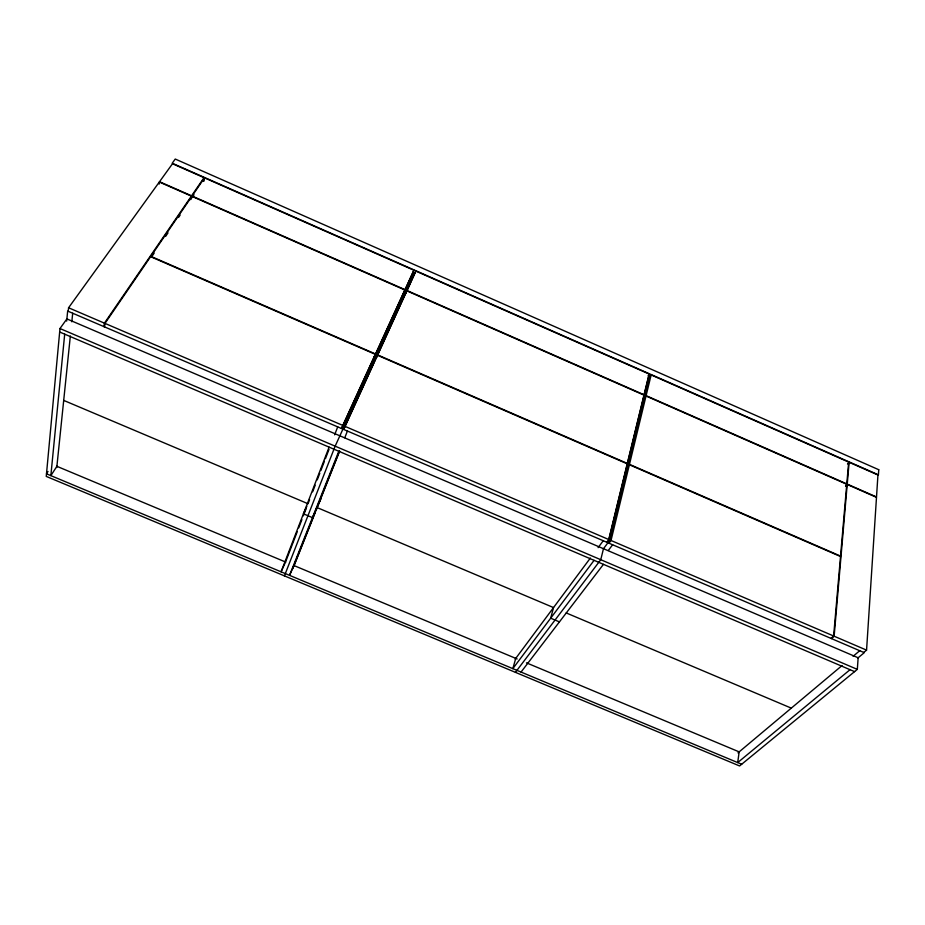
<?xml version="1.0" encoding="UTF-8"?>
<svg xmlns="http://www.w3.org/2000/svg" width="925" height="925" viewBox="0 0 925 925"><rect width="100%" height="100%" fill="white"/><g stroke="black" fill="none" stroke-linecap="round" stroke-linejoin="round"><path stroke-width="1.39" d="M863.777 652.449L866.563 650.125L876.495 497.349L847.207 484.469L845.566 486.18M857.325 669.376L858.146 657.768L66.889 318.905L59.986 328.537L46.25 476.41L739.595 765.958L857.325 669.376L59.986 328.537M830.939 638.366L833.633 635.995L840.513 556.515L629.37 464.755L611.02 540.489L608.985 543.195L627.393 467.541L629.474 464.362L646.02 396.016L846.757 484.272L840.548 556.098L629.474 464.362M831.448 638.585L834.142 636.215L847.207 484.469M847.242 484.099L849.127 462.28L877.941 474.999L876.518 496.968L847.242 484.099L845.6 485.81M64.692 334.168L50.852 475.623L56.899 466.316M66.669 321.102L67.664 311.078L864.274 652.668L857.66 658.172M68.219 311.32L68.577 307.771L159.308 182.028L191.371 196.123L190.7 199.638M56.772 467.53L70.346 335.983M71.815 321.808L72.693 313.24M103.958 326.641L104.421 323.149L191.371 196.123M104.513 326.883L104.987 323.392L150.602 256.676L375.319 354.333L341.487 428.495L404.849 289.988L191.868 196.343L150.844 256.329L375.481 353.963M159.146 184.098L159.528 181.716L172.501 163.737L204.02 177.646L203.327 181.161M191.14 198.158L191.591 195.811L204.02 177.646M191.417 198.69L192.088 196.031L204.506 177.866L413.903 270.25L403.728 292.843M203.812 181.369L204.506 177.866M646.112 395.657L651.142 374.926L848.676 462.084L846.791 483.891L646.112 395.657L644.182 398.513L649.211 377.782L651.142 374.926M648.286 377.377L607.945 542.755L603.632 548.502M606.904 542.304L608.928 539.599L627.393 463.887L377.365 355.223L343.649 429.42L406.792 290.843L644.147 395.195L627.485 463.494L377.527 354.853M649.281 374.105L644.228 394.836L406.942 290.508L415.822 271.094L649.281 374.105L648.009 376.012M627.485 467.148L644.089 398.872L646.02 396.016M603.47 548.71L600.764 559.706L515.433 672.336M515.745 658.369L512.832 668.636L594.081 560.342M329.103 447.133L281.084 571.812L285.548 562.018M285.79 561.371L297.307 531.551M298.729 527.863L301.897 519.63M303.377 515.803L305.967 509.097M309.586 499.72L308.037 503.743L63.698 400.398M312.638 491.811L315.194 485.186M317.24 479.89L319.807 473.253M320.825 470.605L324.409 461.332M325.427 458.684L329.011 449.4M334.642 434.831L337.706 426.876M284.426 575.87L335.151 446.162L339.88 435.814M339.938 435.687L413.579 273.881M338.804 451.273L289.548 575.35L293.953 565.533M292.612 568.887L339.429 451.169M344.759 437.756L347.43 431.038M294.185 565.395L314.916 513.294M315.98 510.623L339.648 451.111M413.903 270.25L374.232 357.142M406.942 290.508L376.278 358.033M415.822 271.094L405.67 293.699M321.16 498.332L312.465 517.63L303.423 513.803L306.88 506.252M48.008 471.472L46.493 473.808L741.688 764.247M152.602 255.427L154.221 253.057M165.563 236.442L168.003 232.88M178.537 217.444L180.155 215.074M192.458 197.06L194.019 194.782M515.213 659.097L590.393 558.018M598.105 547.646L603.25 540.732M608.292 550.491L612.639 544.767M521.053 672.059L603.458 564.342M847.497 464.003L849.127 462.28M737.977 752.869L842.074 665.538M853.104 656.288L859.741 650.714M850.052 669.688L737.699 762.582L739.156 751.875L526.475 662.855M56.552 466.177L285.756 562.099M293.734 565.452L517.168 658.958M317.009 507.536L553.532 607.575L550.676 618.189L559.428 621.889M566.192 612.928L791.303 708.134M59.663 332.017L854.584 671.631M68.577 307.771L104.421 323.149M104.987 323.392L342.712 425.373M344.875 426.309L608.928 539.599M611.02 540.489L833.633 635.995M834.142 636.215L866.563 650.125M159.528 181.716L191.591 195.811M192.088 196.031L405 289.652M878.75 469.715L878.415 474.826L172.223 163.228L175.241 159.042L878.75 469.715"/></g></svg>
